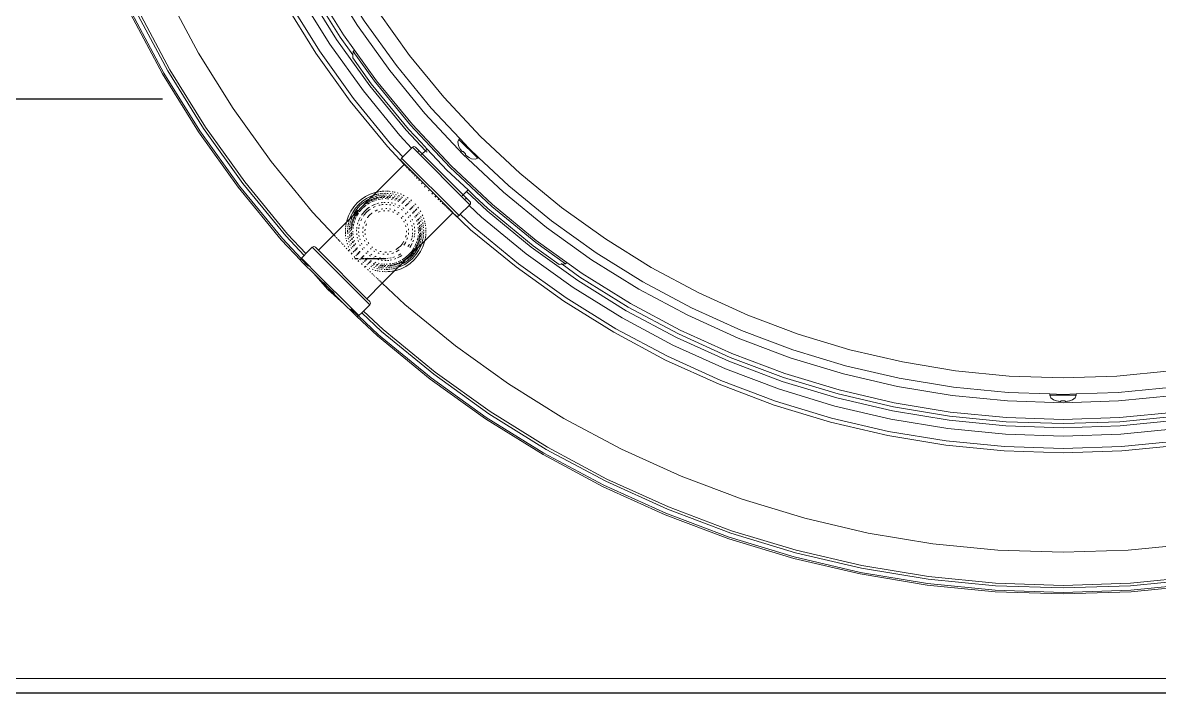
# Model space of a CAD drawing. Header units: inches. Extents: x -813 to 82, y -70 to 268.
# Drawn here: x -2.005 to 2.778, y 98.04 to 100.861 of the extents above; entities that cross this region are included whole.
import ezdxf

# ---------------------------------------------------------------- set-up
doc = ezdxf.new("R2010")
doc.units = ezdxf.units.IN
doc.header["$MEASUREMENT"] = 0
doc.layers.add('Hatch 01_UC', color=7, linetype='Continuous')
doc.layers.add('Partition Wall', color=6, linetype='Continuous', lineweight=0)
doc.layers.add('Tower Fan', color=255, linetype='Continuous', lineweight=0)

msp = doc.modelspace()

# ---------------------------------------------------------------- linework, layer by layer
at = {"layer": 'Hatch 01_UC', "color": 44, "linetype": 'Continuous', "transparency": 33554636}
for p, q in [((-1.41681, 100.54026), (-15.00294, 100.54026)), ((-0.61652, 99.86842), (-0.61757, 99.86842)), ((-0.60653, 99.86842), (-0.60766, 99.86842)), ((-0.60205, 99.86842), (-0.60493, 99.86842)), ((-0.59337, 99.86842), (-0.60146, 99.86842)), ((-0.5849, 99.86842), (-0.58518, 99.86842)), ((-0.5727, 99.86842), (-0.57957, 99.86842)), ((-0.56755, 99.86842), (-0.57075, 99.86842)), ((-0.51743, 99.86842), (-0.56582, 99.86842)), ((-0.47637, 99.86842), (-0.51646, 99.86842)), ((18.50498, 98.04026), (-15.67664, 98.04026))]:
    msp.add_line(p, q, dxfattribs=at)
at = {"layer": 'Partition Wall', "lineweight": 5}
msp.add_line((18.50498, 98.10276), (-171.24502, 98.10276), dxfattribs=at)
at = {"layer": 'Tower Fan', "lineweight": 5}
for p, q in [((-0.60866, 100.74623), (-0.6144, 100.7405)), ((-0.34065, 100.3254), (-0.3418, 100.32757)), ((-0.34064, 100.31815), (-0.33993, 100.32177)), ((-0.32773, 100.30524), (-0.32556, 100.30741)), ((-0.30715, 100.31996), (-0.30365, 100.31622)), ((-0.39794, 100.26323), (-0.3946, 100.25967)), ((-0.39351, 100.2585), (-0.39104, 100.25586)), ((-0.38966, 100.25439), (-0.38662, 100.25114)), ((-0.38496, 100.24937), (-0.38321, 100.2475)), ((-0.38137, 100.24554), (-0.37744, 100.24134)), ((-0.37535, 100.23911), (-0.37318, 100.23679)), ((-0.36861, 100.23192), (-0.36622, 100.22936)), ((-0.36376, 100.22673), (-0.36123, 100.22403)), ((-0.35598, 100.21843), (-0.35326, 100.21553)), ((-0.34767, 100.20956), (-0.3448, 100.20649)), ((-0.33892, 100.20021), (-0.33591, 100.197)), ((-0.5034, 100.15087), (-0.51202, 100.14915)), ((-0.48523, 100.15253), (-0.49197, 100.15209)), ((-0.47774, 100.15302), (-0.48155, 100.15277)), ((-0.46649, 100.15228), (-0.47412, 100.15278)), ((-0.45823, 100.15174), (-0.46244, 100.15202)), ((-0.32669, 100.18716), (-0.32356, 100.18381)), ((-0.31403, 100.17364), (-0.31082, 100.17021)), ((-0.2977, 100.15666), (-0.29426, 100.15343)), ((-0.53531, 100.11895), (-0.54893, 100.11224)), ((-0.53609, 100.12508), (-0.52563, 100.12864)), ((-0.5239, 100.12301), (-0.53164, 100.12038)), ((-0.51623, 100.12152), (-0.52577, 100.11829)), ((-0.51437, 100.11634), (-0.51985, 100.11448)), ((-0.51253, 100.13949), (-0.50615, 100.14076)), ((-0.5072, 100.12351), (-0.51171, 100.12261)), ((-0.51144, 100.13261), (-0.50359, 100.13417)), ((-0.50589, 100.12482), (-0.5105, 100.12382)), ((-0.49932, 100.11945), (-0.50946, 100.11744)), ((-0.50227, 100.12843), (-0.50679, 100.12754)), ((-0.48939, 100.12058), (-0.49419, 100.12027)), ((-0.49162, 100.14271), (-0.48774, 100.14296)), ((-0.49114, 100.13577), (-0.48244, 100.13634)), ((-0.48348, 100.12649), (-0.48828, 100.12618)), ((-0.48246, 100.12751), (-0.48717, 100.12728)), ((-0.47953, 100.10573), (-0.48513, 100.10536)), ((-0.47933, 100.13065), (-0.48413, 100.13033)), ((-0.47774, 100.13665), (-0.4736, 100.13638)), ((-0.46927, 100.12631), (-0.47391, 100.12662)), ((-0.4683, 100.12728), (-0.47302, 100.12751)), ((-0.47126, 100.14319), (-0.46705, 100.14292)), ((-0.46563, 100.12995), (-0.47027, 100.13026)), ((-0.46476, 100.1205), (-0.46967, 100.12082)), ((-0.46386, 100.10494), (-0.46912, 100.10528)), ((-0.46474, 100.13579), (-0.46009, 100.13549)), ((-0.45958, 100.12568), (-0.46449, 100.126)), ((-0.4589, 100.12636), (-0.46359, 100.1269)), ((-0.45558, 100.13491), (-0.45122, 100.13404)), ((-0.45515, 100.11926), (-0.45047, 100.11833)), ((-0.44902, 100.10227), (-0.45398, 100.10325)), ((-0.44578, 100.12301), (-0.45046, 100.12394)), ((-0.45006, 100.15047), (-0.44593, 100.14965)), ((-0.44966, 100.14082), (-0.4453, 100.13996)), ((-0.44497, 100.12382), (-0.44959, 100.12482)), ((-0.44249, 100.12631), (-0.44717, 100.12724)), ((-0.44169, 100.1488), (-0.43732, 100.14794)), ((-0.44094, 100.11628), (-0.43651, 100.11478)), ((-0.43217, 100.11912), (-0.4366, 100.12063)), ((-0.43624, 100.13816), (-0.43206, 100.13674)), ((-0.43136, 100.11993), (-0.43585, 100.12138)), ((-0.42912, 100.12217), (-0.43355, 100.12368)), ((-0.42891, 100.12832), (-0.42448, 100.12681)), ((-0.42885, 100.14555), (-0.42466, 100.14413)), ((-0.42343, 100.1338), (-0.41899, 100.1323)), ((-0.42252, 100.11661), (-0.41819, 100.11473)), ((-0.41601, 100.11691), (-0.42017, 100.11896)), ((-0.41577, 100.12335), (-0.41161, 100.1213)), ((-0.41058, 100.12855), (-0.40642, 100.1265)), ((-0.40223, 100.10515), (-0.40595, 100.10764)), ((-0.40559, 100.10826), (-0.40154, 100.10583)), ((-0.40357, 100.13555), (-0.39941, 100.1335)), ((-0.39944, 100.10794), (-0.40332, 100.11053)), ((-0.39907, 100.11478), (-0.39519, 100.11218)), ((-0.39406, 100.11979), (-0.39018, 100.1172)), ((-0.3873, 100.12655), (-0.38341, 100.12396)), ((-0.3835, 100.10417), (-0.37996, 100.10108)), ((-0.37857, 100.1091), (-0.37503, 100.10601)), ((-0.36838, 100.11265), (-0.37192, 100.11575)), ((-0.28398, 100.14381), (-0.28059, 100.14063)), ((-0.27056, 100.13124), (-0.26728, 100.12816)), ((-0.25766, 100.11916), (-0.25454, 100.11624)), ((-0.24846, 100.11054), (-0.24551, 100.10777)), ((-0.1558, 100.13331), (-0.15363, 100.13548)), ((-0.14288, 100.12039), (-0.13926, 100.12111)), ((-0.52183, 100.08814), (-0.53068, 100.08378)), ((-0.50984, 100.06456), (-0.50135, 100.06745)), ((-0.50119, 100.09439), (-0.50718, 100.0932)), ((-0.49704, 100.07736), (-0.4903, 100.07871)), ((-0.48708, 100.07014), (-0.48073, 100.07056)), ((-0.4777, 100.07953), (-0.47213, 100.07916)), ((-0.47209, 100.0967), (-0.47736, 100.09705)), ((-0.45647, 100.09482), (-0.46142, 100.09581)), ((-0.46121, 100.07792), (-0.45603, 100.07689)), ((-0.44189, 100.09102), (-0.44653, 100.0926)), ((-0.43499, 100.09793), (-0.43963, 100.0995)), ((-0.43078, 100.05689), (-0.42681, 100.05423)), ((-0.42399, 100.08338), (-0.42833, 100.08552)), ((-0.42447, 100.0632), (-0.4205, 100.06054)), ((-0.41746, 100.08992), (-0.42179, 100.09206)), ((-0.39105, 100.05664), (-0.39417, 100.06019)), ((-0.38687, 100.09416), (-0.39034, 100.0972)), ((-0.3899, 100.09777), (-0.3862, 100.09484)), ((-0.38485, 100.06284), (-0.38796, 100.0664)), ((-0.38413, 100.09691), (-0.38767, 100.1)), ((-0.377, 100.07736), (-0.37389, 100.0738)), ((-0.36998, 100.07771), (-0.3731, 100.08126)), ((-0.36925, 100.07844), (-0.37242, 100.08194)), ((-0.36724, 100.08045), (-0.37035, 100.084)), ((-0.36618, 100.08818), (-0.36307, 100.08462)), ((-0.36511, 100.06269), (-0.36248, 100.05875)), ((-0.36125, 100.09311), (-0.35814, 100.08955)), ((-0.3585, 100.06272), (-0.36114, 100.06666)), ((-0.35776, 100.06346), (-0.36045, 100.06735)), ((-0.35571, 100.06551), (-0.35835, 100.06945)), ((-0.35461, 100.09975), (-0.35149, 100.0962)), ((-0.3541, 100.07369), (-0.35147, 100.06975)), ((-0.34909, 100.07871), (-0.34645, 100.07477)), ((-0.34391, 100.05789), (-0.34181, 100.05363)), ((-0.34232, 100.08547), (-0.33969, 100.08153)), ((-0.33871, 100.06309), (-0.33661, 100.05883)), ((-0.23977, 100.1024), (-0.237, 100.09981)), ((-0.2343, 100.09728), (-0.23167, 100.09482)), ((-0.22912, 100.09242), (-0.22664, 100.0901)), ((-0.22193, 100.08569), (-0.2197, 100.0836)), ((-0.21755, 100.08159), (-0.21354, 100.07783)), ((-0.21167, 100.07608), (-0.20989, 100.07442)), ((-0.20822, 100.07285), (-0.20517, 100.06999)), ((-0.2038, 100.06871), (-0.20031, 100.06545)), ((-0.6453, 100.00896), (-0.64359, 100.01758)), ((-0.63519, 100.01171), (-0.63393, 100.01809)), ((-0.62861, 100.00915), (-0.62705, 100.017)), ((-0.62307, 100.03119), (-0.61952, 100.04166)), ((-0.62197, 100.01235), (-0.62287, 100.00784)), ((-0.61826, 100.01606), (-0.61926, 100.01145)), ((-0.61705, 100.01728), (-0.61795, 100.01276)), ((-0.61482, 100.0372), (-0.61745, 100.02946)), ((-0.61272, 100.03133), (-0.61596, 100.0218)), ((-0.61188, 100.01503), (-0.61389, 100.00488)), ((-0.60668, 100.0545), (-0.61339, 100.04087)), ((-0.61078, 100.01993), (-0.60891, 100.02541)), ((-0.58763, 100.01275), (-0.58883, 100.00676)), ((-0.57821, 100.03624), (-0.58257, 100.0274)), ((-0.56188, 100.00691), (-0.559, 100.01541)), ((-0.41277, 100.04158), (-0.40966, 100.03803)), ((-0.40657, 100.04779), (-0.40346, 100.04423)), ((-0.40159, 100.02621), (-0.39942, 100.02181)), ((-0.38702, 100.01478), (-0.38541, 100.01004)), ((-0.37994, 100.04129), (-0.38257, 100.04522)), ((-0.37363, 100.0476), (-0.37626, 100.05154)), ((-0.36621, 100.00457), (-0.36721, 100.0096)), ((-0.36476, 100.03068), (-0.36686, 100.03494)), ((-0.35531, 100.04649), (-0.35321, 100.04223)), ((-0.34909, 100.04635), (-0.35119, 100.05061)), ((-0.34832, 100.04712), (-0.35048, 100.05132)), ((-0.3462, 100.04924), (-0.3483, 100.0535)), ((-0.34779, 100.02903), (-0.34626, 100.02452)), ((-0.34366, 100.01535), (-0.34271, 100.01057)), ((-0.34191, 100.02887), (-0.34344, 100.03337)), ((-0.3411, 100.02968), (-0.34269, 100.03413)), ((-0.33886, 100.03192), (-0.34039, 100.03643)), ((-0.33802, 100.01525), (-0.33897, 100.02003)), ((-0.33836, 100.02064), (-0.33721, 100.01606)), ((-0.33575, 100.04106), (-0.33422, 100.03656)), ((-0.332, 100.00481), (-0.33289, 100.00929)), ((-0.33124, 100.02777), (-0.32978, 100.02349)), ((-0.32788, 100.01429), (-0.327, 100.00982)), ((-0.32575, 100.03325), (-0.3243, 100.02898)), ((-0.32346, 100.05336), (-0.32146, 100.04932)), ((-0.32197, 100.02021), (-0.32108, 100.01573)), ((-0.32021, 100.01137), (-0.31937, 100.00712)), ((-0.31836, 100.04065), (-0.3169, 100.03637)), ((-0.31223, 100.01935), (-0.31139, 100.0151)), ((-0.31057, 100.01097), (-0.30977, 100.00697)), ((-0.69397, 99.9672), (-0.69063, 99.96363)), ((-0.68954, 99.96247), (-0.68707, 99.95983)), ((-0.64746, 99.9833), (-0.64721, 99.98712)), ((-0.64722, 99.97968), (-0.64672, 99.97206)), ((-0.64697, 99.99079), (-0.64652, 99.99753)), ((-0.64645, 99.968), (-0.64618, 99.9638)), ((-0.63736, 99.97262), (-0.63763, 99.97682)), ((-0.6374, 99.99331), (-0.63714, 99.99718)), ((-0.63081, 99.97916), (-0.63109, 99.9833)), ((-0.63078, 99.988), (-0.6302, 99.9967)), ((-0.62992, 99.96566), (-0.63023, 99.9703)), ((-0.62848, 99.95678), (-0.62934, 99.96115)), ((-0.62477, 99.98969), (-0.62508, 99.98489)), ((-0.6247, 99.97583), (-0.62439, 99.97119)), ((-0.62172, 99.99274), (-0.62195, 99.98802)), ((-0.62195, 99.97858), (-0.62172, 99.97386)), ((-0.62133, 99.96916), (-0.62079, 99.96447)), ((-0.62106, 99.97947), (-0.62075, 99.97483)), ((-0.62061, 99.99384), (-0.62093, 99.98904)), ((-0.62044, 99.97005), (-0.62011, 99.96515)), ((-0.61493, 99.97033), (-0.61526, 99.97523)), ((-0.61502, 99.99495), (-0.6147, 99.99975)), ((-0.61369, 99.96071), (-0.61276, 99.95603)), ((-0.5998, 99.99069), (-0.60017, 99.98509)), ((-0.59972, 99.97469), (-0.59937, 99.96942)), ((-0.59769, 99.95954), (-0.5967, 99.95458)), ((-0.59149, 99.98292), (-0.59114, 99.97765)), ((-0.59025, 99.96698), (-0.58926, 99.96203)), ((-0.5736, 99.97769), (-0.57396, 99.98326)), ((-0.57314, 99.99586), (-0.5718, 100.0026)), ((-0.57132, 99.96159), (-0.57235, 99.96677)), ((-0.565, 99.98629), (-0.56458, 99.99265)), ((-0.38191, 99.97709), (-0.38231, 99.97096)), ((-0.38224, 99.99457), (-0.38187, 99.98891)), ((-0.36665, 99.95984), (-0.36538, 99.9662)), ((-0.36469, 99.97212), (-0.36432, 99.97786)), ((-0.36433, 99.98895), (-0.36468, 99.99432)), ((-0.35793, 99.95882), (-0.35673, 99.96481)), ((-0.35603, 99.97046), (-0.35567, 99.97591)), ((-0.34087, 100.0013), (-0.34054, 99.99627)), ((-0.34022, 99.99136), (-0.3399, 99.98659)), ((-0.33979, 99.98175), (-0.34013, 99.97662)), ((-0.33753, 99.95384), (-0.3356, 99.96355)), ((-0.33468, 100.00213), (-0.33537, 100.0068)), ((-0.33516, 99.96813), (-0.33486, 99.97276)), ((-0.33472, 99.99177), (-0.33504, 99.99655)), ((-0.33375, 99.99274), (-0.33414, 99.99744)), ((-0.33414, 99.96916), (-0.33375, 99.97386)), ((-0.33344, 99.9833), (-0.33352, 99.98802)), ((-0.33108, 99.99541), (-0.3314, 100.00019)), ((-0.33101, 99.97229), (-0.33071, 99.97691)), ((-0.33048, 99.98626), (-0.33078, 99.99076)), ((-0.32601, 99.96173), (-0.32686, 99.95745)), ((-0.32499, 99.97416), (-0.32554, 99.96583)), ((-0.32524, 99.9963), (-0.32495, 99.9918)), ((-0.32439, 99.98322), (-0.3247, 99.9786)), ((-0.31882, 99.96225), (-0.32028, 99.95489)), ((-0.3187, 100.00284), (-0.3184, 99.99834)), ((-0.31833, 99.96942), (-0.31857, 99.96574)), ((-0.31752, 99.98162), (-0.31807, 99.97329)), ((-0.31784, 99.98977), (-0.31757, 99.98572)), ((-0.30873, 99.97234), (-0.30915, 99.96601)), ((-0.30902, 99.9986), (-0.30875, 99.99454)), ((-0.30826, 99.97948), (-0.30851, 99.97581)), ((-0.3085, 99.99065), (-0.30802, 99.98335)), ((-0.68569, 99.95836), (-0.68265, 99.95511)), ((-0.68099, 99.95334), (-0.67924, 99.95147)), ((-0.6774, 99.9495), (-0.67347, 99.94531)), ((-0.67138, 99.94308), (-0.66921, 99.94076)), ((-0.66464, 99.93589), (-0.66225, 99.93333)), ((-0.65979, 99.9307), (-0.65726, 99.928)), ((-0.65201, 99.9224), (-0.6493, 99.9195)), ((-0.6449, 99.95563), (-0.64408, 99.9515)), ((-0.6437, 99.91353), (-0.64083, 99.91046)), ((-0.64324, 99.94725), (-0.64237, 99.94288)), ((-0.63999, 99.93441), (-0.63857, 99.93022)), ((-0.63439, 99.95086), (-0.63526, 99.95523)), ((-0.63117, 99.93762), (-0.6326, 99.9418)), ((-0.62673, 99.92455), (-0.62824, 99.92899)), ((-0.62094, 99.91198), (-0.62299, 99.91614)), ((-0.62125, 99.93004), (-0.62276, 99.93447)), ((-0.62167, 99.95273), (-0.62074, 99.94805)), ((-0.61926, 99.95515), (-0.61826, 99.95053)), ((-0.61838, 99.95603), (-0.61745, 99.95134)), ((-0.61812, 99.93911), (-0.61661, 99.93468)), ((-0.61574, 99.91717), (-0.61779, 99.92134)), ((-0.61582, 99.94141), (-0.61437, 99.93692)), ((-0.61507, 99.94216), (-0.61356, 99.93773)), ((-0.61339, 99.92573), (-0.61134, 99.92157)), ((-0.61104, 99.92808), (-0.60917, 99.92375)), ((-0.61072, 99.94651), (-0.60922, 99.94207)), ((-0.60207, 99.91151), (-0.59958, 99.90779)), ((-0.59394, 99.94519), (-0.59236, 99.94055)), ((-0.58704, 99.95209), (-0.58546, 99.94745)), ((-0.58649, 99.92736), (-0.58435, 99.92302)), ((-0.57996, 99.93389), (-0.57782, 99.92955)), ((-0.55498, 99.92606), (-0.55763, 99.93004)), ((-0.54867, 99.93237), (-0.55132, 99.93635)), ((-0.53867, 99.90902), (-0.54222, 99.91213)), ((-0.53247, 99.91522), (-0.53602, 99.91834)), ((-0.3853, 99.95688), (-0.38806, 99.94876)), ((-0.37038, 99.94636), (-0.36792, 99.95363)), ((-0.3633, 99.94), (-0.36108, 99.94654)), ((-0.35257, 99.91319), (-0.34602, 99.92649)), ((-0.35004, 99.90957), (-0.34585, 99.91808)), ((-0.34656, 99.94119), (-0.34833, 99.93599)), ((-0.34422, 99.93095), (-0.34118, 99.93989)), ((-0.33836, 99.94595), (-0.33721, 99.95053)), ((-0.33435, 99.94996), (-0.3335, 99.95425)), ((-0.32998, 99.94253), (-0.33345, 99.93231)), ((-0.32767, 99.9534), (-0.32913, 99.94604)), ((-0.32094, 99.95157), (-0.32261, 99.94315)), ((-0.63495, 99.90418), (-0.63194, 99.90097)), ((-0.62999, 99.90913), (-0.62794, 99.90497)), ((-0.62272, 99.89113), (-0.61959, 99.88778)), ((-0.62099, 99.89286), (-0.6184, 99.88898)), ((-0.61163, 99.89574), (-0.61423, 99.89962)), ((-0.60662, 99.90076), (-0.60921, 99.90464)), ((-0.60497, 99.90888), (-0.60237, 99.905)), ((-0.60044, 99.88059), (-0.60354, 99.88413)), ((-0.6027, 99.91115), (-0.60027, 99.9071)), ((-0.59551, 99.88552), (-0.59861, 99.88906)), ((-0.59444, 99.89323), (-0.59134, 99.88969)), ((-0.59221, 99.89546), (-0.58928, 99.89176)), ((-0.59164, 99.8959), (-0.5886, 99.89244)), ((-0.58399, 99.8637), (-0.58754, 99.86682)), ((-0.57906, 99.86863), (-0.58261, 99.87175)), ((-0.57844, 99.87592), (-0.57489, 99.8728)), ((-0.57637, 99.87798), (-0.57287, 99.87481)), ((-0.5757, 99.87866), (-0.57214, 99.87554)), ((-0.57179, 99.88256), (-0.56824, 99.87945)), ((-0.56389, 99.86391), (-0.55995, 99.86128)), ((-0.56178, 99.86601), (-0.5579, 99.86332)), ((-0.5611, 99.8667), (-0.55716, 99.86407)), ((-0.56083, 99.89353), (-0.55728, 99.89041)), ((-0.55319, 99.86804), (-0.55712, 99.87067)), ((-0.55463, 99.89973), (-0.55108, 99.89661)), ((-0.54597, 99.88182), (-0.54203, 99.87919)), ((-0.53966, 99.88813), (-0.53572, 99.8855)), ((-0.52938, 99.87242), (-0.52512, 99.87032)), ((-0.51624, 99.90498), (-0.52064, 99.90715)), ((-0.50447, 99.89097), (-0.50922, 99.89258)), ((-0.50404, 99.87278), (-0.49901, 99.87177)), ((-0.48335, 99.88744), (-0.48901, 99.88781)), ((-0.48876, 99.87025), (-0.48338, 99.86989)), ((-0.47229, 99.86988), (-0.46655, 99.87026)), ((-0.4654, 99.88788), (-0.47153, 99.88748)), ((-0.46064, 99.87095), (-0.45428, 99.87221)), ((-0.44319, 99.89362), (-0.45131, 99.89086)), ((-0.44806, 99.87348), (-0.4408, 99.87594)), ((-0.44097, 99.86664), (-0.43444, 99.86886)), ((-0.81259, 99.84621), (-0.80313, 99.83675)), ((-0.59064, 99.85705), (-0.59419, 99.86017)), ((-0.59373, 99.86063), (-0.59029, 99.8574)), ((-0.56921, 99.85202), (-0.57314, 99.85465)), ((-0.56419, 99.85703), (-0.56813, 99.85967)), ((-0.56659, 99.83521), (-0.56331, 99.83213)), ((-0.55327, 99.84217), (-0.55753, 99.84427)), ((-0.55369, 99.82313), (-0.55058, 99.82021)), ((-0.54807, 99.84737), (-0.55233, 99.84947)), ((-0.54794, 99.85386), (-0.54368, 99.85177)), ((-0.54375, 99.82703), (-0.5478, 99.82902)), ((-0.54576, 99.85604), (-0.54156, 99.85389)), ((-0.54504, 99.85676), (-0.54079, 99.85466)), ((-0.54093, 99.86087), (-0.53667, 99.85877)), ((-0.531, 99.83979), (-0.5355, 99.84132)), ((-0.53081, 99.82247), (-0.53509, 99.82392)), ((-0.53086, 99.84596), (-0.52636, 99.84443)), ((-0.52856, 99.84826), (-0.52412, 99.84666)), ((-0.52781, 99.84901), (-0.52331, 99.84748)), ((-0.52342, 99.82986), (-0.52769, 99.83131)), ((-0.51896, 99.85182), (-0.52347, 99.85335)), ((-0.51793, 99.83535), (-0.52221, 99.8368)), ((-0.51508, 99.84392), (-0.5105, 99.84278)), ((-0.51017, 99.82664), (-0.51465, 99.82753)), ((-0.51447, 99.84453), (-0.50969, 99.84359)), ((-0.50954, 99.81695), (-0.51379, 99.81779)), ((-0.50978, 99.84922), (-0.505, 99.84827)), ((-0.50425, 99.83256), (-0.50873, 99.83345)), ((-0.50156, 99.82493), (-0.50581, 99.82577)), ((-0.50141, 99.81534), (-0.50541, 99.81613)), ((-0.50372, 99.83845), (-0.49925, 99.83756)), ((-0.49657, 99.84024), (-0.50124, 99.84093)), ((-0.49277, 99.82397), (-0.49728, 99.82426)), ((-0.49071, 99.8461), (-0.49574, 99.84643)), ((-0.49462, 99.83696), (-0.48984, 99.83664)), ((-0.49188, 99.8397), (-0.48717, 99.83932)), ((-0.49098, 99.8406), (-0.4862, 99.84028)), ((-0.48623, 99.83051), (-0.49074, 99.83081)), ((-0.48102, 99.84547), (-0.4858, 99.84578)), ((-0.4852, 99.83634), (-0.4807, 99.83604)), ((-0.48016, 99.82314), (-0.48421, 99.8234)), ((-0.47774, 99.83901), (-0.48246, 99.83908)), ((-0.47304, 99.83026), (-0.47766, 99.82995)), ((-0.47619, 99.84535), (-0.47105, 99.84569)), ((-0.46773, 99.82364), (-0.47606, 99.82309)), ((-0.47135, 99.83627), (-0.46672, 99.83657)), ((-0.47034, 99.86124), (-0.46489, 99.86159)), ((-0.46027, 99.8311), (-0.46859, 99.83055)), ((-0.4683, 99.83932), (-0.46359, 99.8397)), ((-0.46719, 99.84042), (-0.46257, 99.84073)), ((-0.46018, 99.82413), (-0.46386, 99.82389)), ((-0.45924, 99.8623), (-0.45325, 99.86349)), ((-0.45798, 99.84116), (-0.44828, 99.84309)), ((-0.44932, 99.82584), (-0.45669, 99.82438)), ((-0.45189, 99.83243), (-0.45617, 99.83157)), ((-0.44868, 99.83906), (-0.4444, 99.83991)), ((-0.44047, 99.83469), (-0.44784, 99.83323)), ((-0.43759, 99.82817), (-0.44601, 99.8265)), ((-0.44039, 99.84392), (-0.44497, 99.84278)), ((-0.42675, 99.83901), (-0.43697, 99.83554)), ((-0.43562, 99.85212), (-0.43042, 99.85389)), ((-0.43433, 99.84674), (-0.42538, 99.84978)), ((-0.42093, 99.85158), (-0.40762, 99.85814)), ((-0.41252, 99.85141), (-0.40401, 99.8556)), ((0.2852, 99.85237), (0.27921, 99.84638)), ((-0.54449, 99.81451), (-0.54154, 99.81174)), ((-0.5358, 99.80637), (-0.53304, 99.80378)), ((-0.53033, 99.80125), (-0.5277, 99.79878)), ((-0.52515, 99.79639), (-0.52267, 99.79407)), ((-0.51796, 99.78966), (-0.51573, 99.78757)), ((-0.51358, 99.78556), (-0.50957, 99.7818)), ((-0.5077, 99.78005), (-0.50593, 99.77839)), ((-0.50425, 99.77682), (-0.5012, 99.77396)), ((-0.49983, 99.77268), (-0.49635, 99.76941)), ((-0.48898, 99.81432), (-0.49303, 99.81458)), ((-0.47779, 99.81358), (-0.48509, 99.81406)), ((-0.47024, 99.81407), (-0.47392, 99.81383)), ((-0.46045, 99.81471), (-0.46677, 99.8143)), ((-0.62429, 99.6579), (-0.61483, 99.64844))]:
    msp.add_line(p, q, dxfattribs=at)
for points in [[(-0.65388, 99.67924), (-0.7818, 99.80716), (-0.822, 99.84737), (-0.83208, 99.85744), (-0.83413, 99.86051), (-0.91715, 99.94862), (-1.09881, 100.16997), (-1.2656, 100.40273), (-1.41681, 100.6459), (-1.5518, 100.89843), (-1.66997, 101.15926), (-1.77084, 101.42725), (-1.85396, 101.70127), (-1.91899, 101.98014), (-1.96563, 102.26266), (-1.9937, 102.54763), (-2.00307, 102.83382), (-1.9937, 103.12002), (-1.96563, 103.40499), (-1.91899, 103.68751)], [(-1.82495, 102.75949), (-1.81839, 102.55912), (-1.79145, 102.28559), (-1.74668, 102.01441), (-1.68426, 101.74674), (-1.60448, 101.48372), (-1.50766, 101.22649), (-1.39423, 100.97614), (-1.26467, 100.73374), (-1.11952, 100.50033), (-0.95943, 100.27692), (-0.78507, 100.06446), (-0.69587, 99.96923), (-0.69455, 99.96782)], [(-1.16167, 102.77792), (-1.15593, 102.60254), (-1.13325, 102.37224), (-1.09556, 102.14393), (-1.04301, 101.91856), (-0.97583, 101.69712), (-0.89432, 101.48054), (-0.79882, 101.26976), (-0.68973, 101.06568), (-0.56753, 100.86916), (-0.43274, 100.68106), (-0.28594, 100.50218), (-0.16598, 100.37411), (-0.12775, 100.33329), (-0.08692, 100.29505), (-0.09041, 100.29156), (-0.16947, 100.37062), (-0.16598, 100.37411)], [(-1.96329, 102.71485), (-1.95789, 102.54998), (-1.93006, 102.26734), (-1.88379, 101.98714), (-1.8193, 101.71056), (-1.73686, 101.43879), (-1.63682, 101.17299), (-1.51961, 100.9143), (-1.38574, 100.66384), (-1.23577, 100.42266), (-1.07034, 100.19182), (-0.89018, 99.97228), (-0.81302, 99.8899)], [(-1.36538, 102.27361), (-1.33607, 102.09609), (-1.27988, 101.85509), (-1.20804, 101.61829), (-1.12088, 101.3867), (-1.01875, 101.1613), (-0.9021, 100.94306), (-0.77143, 100.73293), (-0.62729, 100.53178), (-0.47031, 100.3405), (-0.39984, 100.26526), (-0.39879, 100.26631)], [(-1.34763, 102.27361), (-1.31889, 102.0995), (-1.26296, 101.85963), (-1.19146, 101.62393), (-1.1047, 101.3934), (-1.00304, 101.16905), (-0.88693, 100.95182), (-0.75686, 100.74266), (-0.61339, 100.54244), (-0.45714, 100.35204), (-0.40574, 100.29717), (-0.40474, 100.2961)], [(-0.12778, 100.09345), (-0.12671, 100.09245), (-0.16386, 100.05529), (-0.16913, 100.05003), (-0.41101, 100.29191), (-0.40574, 100.29717), (-0.36859, 100.33433), (-0.41763, 100.38669), (-0.57171, 100.57443), (-0.71317, 100.77185), (-0.84142, 100.9781), (-0.95591, 101.19229), (-1.05615, 101.41351), (-1.1417, 101.64082), (-1.2122, 101.87323), (-1.26735, 102.10976), (-1.29363, 102.26892), (-1.27852, 102.2561), (-1.27088, 102.2386)], [(-1.22416, 102.07871), (-1.17836, 101.8823), (-1.10853, 101.65208), (-1.02378, 101.42692), (-0.92449, 101.20778), (-0.81109, 100.99561), (-0.68404, 100.79131), (-0.54391, 100.59576), (-0.39129, 100.40979), (-0.30998, 100.32298), (-0.30296, 100.33)], [(-0.61558, 100.72583), (-0.66948, 100.80104), (-0.79592, 101.00437), (-0.90878, 101.21553), (-1.0076, 101.43362), (-1.09194, 101.65771), (-1.16144, 101.88683), (-1.20175, 102.05969), (-1.20252, 102.06302)], [(-0.78075, 101.01313), (-0.65492, 100.81078), (-0.60866, 100.74623), (-0.51612, 100.61709), (-0.36495, 100.43289), (-0.20206, 100.25897), (-0.02815, 100.09608), (0.15605, 99.94492), (0.2852, 99.85237), (0.34974, 99.80612), (0.55209, 99.68029), (0.76224, 99.56796), (0.97929, 99.46962), (1.2023, 99.38568), (1.43033, 99.31651), (1.66239, 99.2624), (1.89749, 99.22359), (2.13463, 99.20023), (2.37279, 99.19243), (2.61095, 99.20023), (2.84809, 99.22359)], [(-0.72007, 101.04816), (-0.59666, 100.8497), (-0.46053, 100.65974), (-0.31228, 100.47909), (-0.15252, 100.30852), (0.01805, 100.14876), (0.1987, 100.0005), (0.38867, 99.86438), (0.58713, 99.74097), (0.79323, 99.6308), (1.0061, 99.53435), (1.22482, 99.45203), (1.44846, 99.38419), (1.67606, 99.33112), (1.90664, 99.29305), (2.13921, 99.27015), (2.37279, 99.2625), (2.60636, 99.27015), (2.83894, 99.29305)], [(-1.54575, 100.90142), (-1.41097, 100.64927), (-1.25999, 100.40648), (-1.09346, 100.17408), (-0.91208, 99.95307), (-0.83332, 99.86898), (-0.81259, 99.84621), (-0.80952, 99.84825), (-0.83209, 99.87082), (-0.82042, 99.88249), (-0.89805, 99.96537), (-1.07865, 100.18544), (-1.24448, 100.41684), (-1.39481, 100.6586), (-1.52901, 100.90967)], [(-0.50928, 100.90809), (-0.37716, 100.72372), (-0.23326, 100.54838), (-0.07821, 100.38283), (0.08735, 100.22777), (0.26268, 100.08388), (0.44705, 99.95176), (0.63967, 99.83198), (0.83971, 99.72506), (1.04632, 99.63145), (1.25861, 99.55155), (1.47566, 99.4857), (1.69656, 99.4342), (1.92035, 99.39725), (2.14609, 99.37502), (2.37279, 99.36759), (2.59949, 99.37502), (2.82522, 99.39725)], [(-0.09041, 100.29156), (-0.10098, 100.28701), (-0.11597, 100.28916), (-0.1269, 100.29462), (-0.12674, 100.29506), (-0.13295, 100.29826), (-0.13466, 100.29929), (-0.1394, 100.30336), (-0.14043, 100.30434), (-0.14142, 100.30538), (-0.14177, 100.3064), (-0.14169, 100.30699), (-0.14112, 100.30945), (-0.14666, 100.31438), (-0.15159, 100.31992), (-0.15404, 100.31935), (-0.15464, 100.31927), (-0.15565, 100.31962), (-0.1567, 100.32061), (-0.15768, 100.32164), (-0.16175, 100.32638), (-0.16278, 100.32809), (-0.16597, 100.3343), (-0.16641, 100.33413), (-0.17187, 100.34507), (-0.17403, 100.36005), (-0.16947, 100.37062)], [(2.85723, 99.15412), (2.61553, 99.13032), (2.37279, 99.12237), (2.13005, 99.13032), (1.88835, 99.15412), (1.64872, 99.19368), (1.41219, 99.24883), (1.17978, 99.31934), (0.95248, 99.40489), (0.73125, 99.50512), (0.51706, 99.61961), (0.31082, 99.74786), (0.1134, 99.88933), (-0.07434, 100.04341), (-0.12671, 100.09245), (-0.12338, 100.09577), (-0.36526, 100.33765), (-0.36859, 100.33433), (-0.36758, 100.33326)], [(-0.36526, 100.33765), (-0.36219, 100.3397), (-0.35857, 100.34042), (-0.35495, 100.3397), (-0.35188, 100.33764), (-0.3418, 100.32757), (-0.3236, 100.30936), (-0.15167, 100.13743), (-0.13806, 100.15105), (-0.05124, 100.06974), (0.13472, 99.91712), (0.33028, 99.77699), (0.53458, 99.64995), (0.74675, 99.53654), (0.96588, 99.43725), (1.19104, 99.35251), (1.42126, 99.28267), (1.65555, 99.22804), (1.89292, 99.18885), (2.13234, 99.16527), (2.37279, 99.1574), (2.61324, 99.16527), (2.85266, 99.18885)], [(-0.32411, 100.30886), (-0.3236, 100.30936), (-0.30998, 100.32298), (-0.30927, 100.32222)], [(-0.08692, 100.29505), (0.04115, 100.1751), (0.22003, 100.02829), (0.40813, 99.8935), (0.60464, 99.7713), (0.80873, 99.66222), (1.01951, 99.56671), (1.23608, 99.4852), (1.45753, 99.41803), (1.68289, 99.36548), (1.91121, 99.32778), (2.1415, 99.3051), (2.31688, 99.29936), (2.37279, 99.29753), (2.42869, 99.29936), (2.42869, 99.29443), (2.31688, 99.29443), (2.31688, 99.29936)], [(-0.53834, 100.12402), (-0.54383, 100.12132), (-0.53096, 100.13417), (-0.51695, 100.14818), (-0.39984, 100.26526), (-0.39852, 100.26385)], [(-0.41101, 100.29191), (-0.41306, 100.28884), (-0.41377, 100.28522), (-0.41305, 100.2816), (-0.41099, 100.27852), (-0.39879, 100.26631), (-0.19522, 100.06274), (-0.19494, 100.06247)], [(-0.49502, 100.15188), (-0.49989, 100.15156), (-0.50059, 100.15142)], [(-0.13882, 100.15176), (-0.13806, 100.15105), (-0.13108, 100.15802)], [(-0.76075, 99.90435), (-0.69587, 99.96923), (-0.64261, 100.02254), (-0.62859, 100.03658), (-0.62585, 100.04465), (-0.61658, 100.06346), (-0.60492, 100.08089), (-0.5911, 100.09666), (-0.57533, 100.11049), (-0.5579, 100.12214), (-0.53909, 100.13141), (-0.53096, 100.13417), (-0.52676, 100.1356)], [(-0.5135, 100.14886), (-0.51695, 100.14818), (-0.52166, 100.14724), (-0.54268, 100.1401), (-0.5626, 100.13028), (-0.58105, 100.11794), (-0.59775, 100.10331), (-0.61238, 100.08662), (-0.62472, 100.06816), (-0.63453, 100.04825), (-0.64168, 100.02723), (-0.64261, 100.02254), (-0.6433, 100.01907)], [(-0.61846, 100.0439), (-0.61571, 100.04948), (-0.61054, 100.05997), (-0.59939, 100.07665), (-0.58617, 100.09173), (-0.57109, 100.10495), (-0.55441, 100.1161), (-0.54383, 100.12132), (-0.56504, 100.10015), (-0.57287, 100.09178)], [(-0.54382, 100.11045), (-0.54952, 100.10764), (-0.56164, 100.09953)], [(-0.54156, 100.11271), (-0.54576, 100.11055), (-0.54988, 100.10826), (-0.55393, 100.10583), (-0.5579, 100.10327)], [(-0.54142, 100.10549), (-0.54676, 100.10285), (-0.554, 100.09801)], [(-0.53009, 100.11682), (-0.53268, 100.11594), (-0.53938, 100.11263)], [(-0.52856, 100.11834), (-0.53295, 100.11661), (-0.53729, 100.11473)], [(-0.52505, 100.11271), (-0.53056, 100.11084), (-0.53579, 100.10826)], [(-0.52496, 100.13621), (-0.51923, 100.13816), (-0.51533, 100.13893)], [(-0.51508, 100.12268), (-0.51962, 100.12138), (-0.52412, 100.11993)], [(-0.52222, 100.12979), (-0.51743, 100.13142), (-0.515, 100.13191)], [(-0.51107, 100.12668), (-0.5159, 100.12573), (-0.51957, 100.12448)], [(-0.50259, 100.14146), (-0.49866, 100.14224), (-0.49529, 100.14247)], [(-0.4929, 100.12587), (-0.49648, 100.12564), (-0.50245, 100.12445)], [(-0.49188, 100.1269), (-0.49657, 100.12636), (-0.50124, 100.12566)], [(-0.4993, 100.13502), (-0.49775, 100.13533), (-0.49521, 100.1355)], [(-0.48875, 100.13003), (-0.49698, 100.12948), (-0.49753, 100.12937)], [(-0.49058, 100.105), (-0.49373, 100.1048), (-0.49623, 100.1043)], [(-0.48367, 100.14323), (-0.47774, 100.14362), (-0.47531, 100.14346)], [(-0.47445, 100.12113), (-0.47774, 100.12135), (-0.47928, 100.12125)], [(-0.45622, 100.12903), (-0.45849, 100.12948), (-0.46085, 100.12964)], [(-0.4582, 100.14233), (-0.45681, 100.14224), (-0.45391, 100.14167)], [(-0.44216, 100.13224), (-0.43805, 100.13142), (-0.43754, 100.13125)], [(-0.42743, 100.11169), (-0.42491, 100.11084), (-0.42301, 100.1099)], [(-0.4189, 100.11402), (-0.4228, 100.11594), (-0.42309, 100.11604)], [(-0.41603, 100.1412), (-0.41279, 100.1401), (-0.41172, 100.13957)], [(-0.4062, 100.10117), (-0.40871, 100.10285), (-0.41024, 100.10361)], [(-0.15218, 100.13693), (-0.15167, 100.13743), (-0.13347, 100.11923), (-0.12339, 100.10916), (-0.12134, 100.10609), (-0.12062, 100.10246), (-0.12133, 100.09884), (-0.12338, 100.09577)], [(-0.13684, 100.12063), (-0.13564, 100.12038), (-0.13347, 100.11923)], [(-0.63004, 100.03233), (-0.62859, 100.03658), (-0.61571, 100.04948), (-0.59987, 100.06534), (-0.58928, 100.07484), (-0.58622, 100.07844), (-0.58521, 100.08002), (-0.58422, 100.08077), (-0.58305, 100.08194), (-0.58126, 100.08389), (-0.57637, 100.08861), (-0.57368, 100.09135), (-0.57287, 100.09178), (-0.56927, 100.09484), (-0.56558, 100.09777), (-0.56178, 100.10059)], [(-0.59771, 100.06346), (-0.60027, 100.0595), (-0.6027, 100.05545), (-0.60499, 100.05132), (-0.60715, 100.04712)], [(-0.59471, 100.07306), (-0.59987, 100.06534), (-0.60543, 100.05702)], [(-0.59397, 100.0672), (-0.60207, 100.05509), (-0.60488, 100.04938)], [(-0.59992, 100.04698), (-0.59729, 100.05232), (-0.59245, 100.05957)], [(-0.58928, 100.07484), (-0.59221, 100.07114), (-0.59502, 100.06735)], [(-0.56538, 100.09698), (-0.57926, 100.08482), (-0.59142, 100.07094)], [(-0.58791, 100.06636), (-0.58725, 100.06734), (-0.57535, 100.08092), (-0.56177, 100.09282), (-0.56079, 100.09347)], [(-0.56452, 100.06981), (-0.57496, 100.0579), (-0.5793, 100.05141)], [(-0.54162, 100.07716), (-0.547, 100.07356), (-0.55819, 100.06375), (-0.568, 100.05256), (-0.57159, 100.04718)], [(-0.54584, 100.08486), (-0.55234, 100.08052), (-0.56424, 100.07008)], [(-0.55485, 100.04074), (-0.55408, 100.04188), (-0.54578, 100.05134), (-0.53632, 100.05964), (-0.53517, 100.06041)], [(-0.52104, 100.09774), (-0.52463, 100.09652), (-0.53598, 100.09092)], [(-0.52191, 100.06858), (-0.51456, 100.0722), (-0.51228, 100.07298)], [(-0.50802, 100.10196), (-0.50945, 100.10167), (-0.5145, 100.09996)], [(-0.48892, 100.09634), (-0.49259, 100.0961), (-0.49484, 100.09565)], [(-0.46894, 100.07018), (-0.46632, 100.07001), (-0.46347, 100.06944)], [(-0.44836, 100.06549), (-0.44427, 100.0641), (-0.4436, 100.06377)], [(-0.44146, 100.07239), (-0.44091, 100.0722), (-0.43706, 100.07031)], [(-0.40794, 100.0731), (-0.40847, 100.07356), (-0.41185, 100.07582)], [(-0.40174, 100.0793), (-0.40313, 100.08052), (-0.40554, 100.08213)], [(-0.39078, 100.09026), (-0.3937, 100.09282), (-0.39439, 100.09328)], [(-0.35277, 99.91115), (-0.3552, 99.9071), (-0.35776, 99.90313), (-0.36045, 99.89925), (-0.36326, 99.89546), (-0.3662, 99.89176), (-0.33974, 99.91715), (-0.32688, 99.93004), (-0.31286, 99.94407), (-0.19578, 100.0612), (-0.12054, 99.99073), (0.07075, 99.83374), (0.27189, 99.68961), (0.48203, 99.55893), (0.70027, 99.44228), (0.92566, 99.34016), (1.15726, 99.25299), (1.39406, 99.18116), (1.63505, 99.12497), (1.8792, 99.08466), (2.12547, 99.0604), (2.37279, 99.05231), (2.62011, 99.0604), (2.86638, 99.08466)], [(-0.33191, 100.06989), (-0.33075, 100.06816), (-0.32961, 100.06584)], [(-0.19937, 100.06456), (-0.19578, 100.0612), (-0.19472, 100.06225)], [(-0.19522, 100.06274), (-0.19472, 100.06225), (-0.18251, 100.05004), (-0.17944, 100.04799), (-0.17582, 100.04726), (-0.1722, 100.04798), (-0.16913, 100.05003)], [(2.86409, 99.10202), (2.61897, 99.07788), (2.37279, 99.06982), (2.12661, 99.07788), (1.88149, 99.10202), (1.63847, 99.14215), (1.39859, 99.19808), (1.16289, 99.26958), (0.93237, 99.35634), (0.70801, 99.45799), (0.49079, 99.5741), (0.28162, 99.70417), (0.08141, 99.84764), (-0.10899, 100.0039), (-0.16386, 100.05529), (-0.16494, 100.0563)], [(-0.6369, 100.00086), (-0.63668, 100.00422), (-0.6359, 100.00815)], [(-0.63337, 100.0209), (-0.6326, 100.02479), (-0.63065, 100.03053)], [(-0.62634, 100.02056), (-0.62586, 100.02299), (-0.62423, 100.02778)], [(-0.61892, 100.02514), (-0.62016, 100.02146), (-0.62112, 100.01664)], [(-0.61889, 100.00802), (-0.62007, 100.00204), (-0.62031, 99.99847)], [(-0.61437, 100.02968), (-0.61582, 100.02519), (-0.61711, 100.02064)], [(-0.60917, 100.04285), (-0.61104, 100.03852), (-0.61278, 100.03413)], [(-0.60707, 100.04495), (-0.61037, 100.03824), (-0.61125, 100.03565)], [(-0.60715, 100.03061), (-0.60527, 100.03613), (-0.6027, 100.04135)], [(-0.5944, 100.02006), (-0.59611, 100.01502), (-0.59639, 100.01358)], [(-0.58536, 100.04155), (-0.59095, 100.0302), (-0.59218, 100.0266)], [(-0.56742, 100.01784), (-0.56664, 100.02012), (-0.56302, 100.02747)], [(-0.39519, 100.0326), (-0.3944, 100.03141), (-0.39288, 100.02834)], [(-0.39392, 100.00788), (-0.39326, 100.00593), (-0.39264, 100.00281)], [(-0.3716, 100.02384), (-0.37262, 100.02684), (-0.37339, 100.02841)], [(-0.35877, 100.01201), (-0.35937, 100.01502), (-0.35998, 100.01684)], [(-0.33473, 100.01855), (-0.33531, 100.02146), (-0.33588, 100.02313)], [(-0.33046, 100.04635), (-0.32962, 100.04465), (-0.32874, 100.04204)], [(-0.31409, 100.02809), (-0.3138, 100.02723), (-0.3131, 100.02371)], [(-0.64632, 100.00058), (-0.646, 100.00545), (-0.64586, 100.00615)], [(-0.6379, 99.98088), (-0.63806, 99.9833), (-0.63767, 99.98924)], [(-0.63611, 99.95948), (-0.63668, 99.96237), (-0.63677, 99.96376)], [(-0.62994, 100.00077), (-0.62977, 100.00331), (-0.62946, 100.00486)], [(-0.62381, 100.00309), (-0.62392, 100.00254), (-0.62446, 99.99431)], [(-0.62408, 99.96641), (-0.62392, 99.96405), (-0.62347, 99.96179)], [(-0.6201, 100.0068), (-0.62079, 100.00213), (-0.62133, 99.99744)], [(-0.61557, 99.98001), (-0.61579, 99.9833), (-0.61568, 99.98485)], [(-0.59874, 100.00179), (-0.59923, 99.99929), (-0.59944, 99.99614)], [(-0.59009, 100.0004), (-0.59054, 99.99815), (-0.59078, 99.99448)], [(-0.56388, 99.96904), (-0.56445, 99.97188), (-0.56462, 99.97451)], [(-0.392, 99.96701), (-0.39326, 99.96066), (-0.39359, 99.95969)], [(-0.39048, 99.98634), (-0.39028, 99.9833), (-0.39047, 99.98031)], [(-0.3561, 99.99718), (-0.35624, 99.99929), (-0.35681, 100.00219)], [(-0.35531, 99.98151), (-0.35519, 99.9833), (-0.35542, 99.98676)], [(-0.34077, 99.96685), (-0.34087, 99.96528), (-0.34158, 99.96172)], [(-0.33468, 99.96447), (-0.33537, 99.95979), (-0.33622, 99.95515)], [(-0.33536, 100.00145), (-0.3354, 100.00204), (-0.33618, 100.00599)], [(-0.33421, 99.98253), (-0.33416, 99.9833), (-0.33442, 99.98712)], [(-0.3326, 99.95876), (-0.33155, 99.96405), (-0.3313, 99.96784)], [(-0.32613, 100.00545), (-0.3257, 100.00331), (-0.32555, 100.00094)], [(-0.30934, 99.96317), (-0.30947, 99.96115), (-0.31067, 99.95509)], [(-0.82042, 99.88249), (-0.81302, 99.8899), (-0.78634, 99.91657), (-0.54446, 99.67469), (-0.57114, 99.64802), (-0.48875, 99.57086), (-0.26922, 99.39069), (-0.03837, 99.22527), (0.2028, 99.0753), (0.45327, 98.94142), (0.71195, 98.82421), (0.97775, 98.72417), (1.24952, 98.64173), (1.5261, 98.57724), (1.80631, 98.53098), (2.08894, 98.50314), (2.37279, 98.49385), (2.65664, 98.50314), (2.93927, 98.53098)], [(-0.44723, 99.81669), (-0.4385, 99.81843), (-0.49181, 99.76516), (-0.55669, 99.70029), (-0.76075, 99.90435), (-0.77296, 99.91656), (-0.77603, 99.91861), (-0.77965, 99.91934), (-0.78328, 99.91862), (-0.78634, 99.91657)], [(-0.63564, 99.92159), (-0.63453, 99.91835), (-0.63401, 99.91728)], [(-0.62569, 99.9431), (-0.62586, 99.94361), (-0.62668, 99.94773)], [(-0.61047, 99.92865), (-0.61037, 99.92836), (-0.60845, 99.92446)], [(-0.60613, 99.93299), (-0.60527, 99.93047), (-0.60434, 99.92858)], [(-0.59805, 99.9158), (-0.59729, 99.91427), (-0.59561, 99.91176)], [(-0.57026, 99.91741), (-0.568, 99.91404), (-0.56753, 99.9135)], [(-0.56475, 99.94263), (-0.56664, 99.94647), (-0.56683, 99.94702)], [(-0.55821, 99.94916), (-0.55854, 99.94983), (-0.55993, 99.95392)], [(-0.40559, 99.85834), (-0.40154, 99.86077), (-0.39757, 99.86332), (-0.39369, 99.86601), (-0.3899, 99.86883), (-0.3862, 99.87176), (-0.41159, 99.84531), (-0.42447, 99.83244), (-0.4385, 99.81843), (-0.43381, 99.81936), (-0.41279, 99.8265), (-0.39287, 99.83631), (-0.37442, 99.84865), (-0.35772, 99.86329), (-0.34309, 99.87998), (-0.33075, 99.89844), (-0.32094, 99.91835), (-0.3138, 99.93937), (-0.31286, 99.94407), (-0.31113, 99.9528)], [(-0.4014, 99.94077), (-0.402, 99.93957), (-0.40835, 99.93006), (-0.41589, 99.92146), (-0.42449, 99.91391), (-0.43401, 99.90756), (-0.43521, 99.90696)], [(-0.32327, 99.94066), (-0.32688, 99.93004), (-0.32962, 99.92195), (-0.33889, 99.90314), (-0.35055, 99.8857), (-0.36437, 99.86993), (-0.38014, 99.85611), (-0.39758, 99.84446), (-0.41639, 99.83519), (-0.42447, 99.83244), (-0.4351, 99.82883)], [(-0.3344, 99.92953), (-0.33606, 99.92462), (-0.33974, 99.91715), (-0.34493, 99.90662), (-0.35608, 99.88995), (-0.3693, 99.87486), (-0.38439, 99.86164), (-0.40106, 99.85049), (-0.41159, 99.84531), (-0.41905, 99.84163), (-0.42397, 99.83996)], [(-0.35818, 99.91427), (-0.36822, 99.89926), (-0.38012, 99.88568), (-0.3937, 99.87378), (-0.40871, 99.86374)], [(-0.39245, 99.93913), (-0.3944, 99.93518), (-0.40063, 99.92586)], [(-0.38388, 99.91942), (-0.3792, 99.92641), (-0.37726, 99.93036)], [(-0.37617, 99.91519), (-0.37161, 99.92203), (-0.36625, 99.9329)], [(-0.34999, 99.93108), (-0.3502, 99.93047), (-0.35555, 99.91962)], [(-0.35048, 99.91528), (-0.34832, 99.91948), (-0.34631, 99.92375), (-0.34443, 99.92808)], [(-0.34261, 99.95654), (-0.34439, 99.94757), (-0.3447, 99.94667)], [(-0.34407, 99.92169), (-0.34151, 99.92687), (-0.33939, 99.93312)], [(-0.34269, 99.93247), (-0.3411, 99.93692), (-0.33966, 99.94141)], [(-0.33951, 99.9448), (-0.33906, 99.94614), (-0.33842, 99.94932)], [(-0.33803, 99.93714), (-0.33531, 99.94514), (-0.33515, 99.94592)], [(-0.83209, 99.87082), (-0.83332, 99.86898), (-0.83414, 99.86776), (-0.83486, 99.86413), (-0.83413, 99.86051)], [(-0.60709, 99.87395), (-0.61006, 99.87761), (-0.60685, 99.87418)], [(-0.58772, 99.89995), (-0.58725, 99.89926), (-0.58469, 99.89634)], [(-0.57657, 99.9111), (-0.57496, 99.9087), (-0.57373, 99.9073)], [(-0.52278, 99.89845), (-0.52585, 99.89996), (-0.52704, 99.90076)], [(-0.52284, 99.87896), (-0.52128, 99.87819), (-0.51828, 99.87717)], [(-0.51127, 99.86555), (-0.50945, 99.86493), (-0.50645, 99.86433)], [(-0.49724, 99.8982), (-0.50037, 99.89882), (-0.50232, 99.89948)], [(-0.47474, 99.89604), (-0.47774, 99.89584), (-0.48078, 99.89604)], [(-0.45413, 99.89915), (-0.4551, 99.89882), (-0.46145, 99.89756)], [(-0.4203, 99.90619), (-0.42962, 99.89996), (-0.43357, 99.89802)], [(-0.42734, 99.87181), (-0.41646, 99.87717), (-0.40963, 99.88174)], [(-0.42479, 99.88282), (-0.42085, 99.88477), (-0.41385, 99.88944)], [(-0.40298, 99.86095), (-0.39034, 99.8694), (-0.37622, 99.88178), (-0.36384, 99.8959), (-0.35539, 99.90854)], [(-0.38798, 99.86632), (-0.37347, 99.87904), (-0.36076, 99.89354)], [(-0.3862, 99.87176), (-0.3826, 99.87481), (-0.38002, 99.87706), (-0.3791, 99.87798), (-0.37563, 99.88119), (-0.37242, 99.88466), (-0.37149, 99.88558), (-0.36925, 99.88816), (-0.3662, 99.89176)], [(-0.81621, 99.84549), (-0.81983, 99.84621), (-0.822, 99.84737)], [(-0.80952, 99.84825), (-0.80868, 99.84741), (-0.79634, 99.83508), (-0.78919, 99.82792), (-0.77103, 99.80977), (-0.61278, 99.65151)], [(-0.57597, 99.84525), (-0.58002, 99.84778), (-0.57662, 99.8446)], [(-0.56027, 99.83517), (-0.5626, 99.83631), (-0.56433, 99.83747)], [(-0.53648, 99.8343), (-0.53909, 99.83519), (-0.54079, 99.83603)], [(-0.51815, 99.81866), (-0.52166, 99.81936), (-0.52252, 99.81965)], [(-0.51757, 99.84144), (-0.5159, 99.84087), (-0.51298, 99.84029)], [(-0.50043, 99.84175), (-0.49648, 99.84096), (-0.49589, 99.84092)], [(-0.49538, 99.83111), (-0.49775, 99.83127), (-0.49989, 99.83169)], [(-0.49663, 99.86238), (-0.49373, 99.8618), (-0.49162, 99.86166)], [(-0.48156, 99.83998), (-0.47774, 99.83973), (-0.47696, 99.83978)], [(-0.4812, 99.86098), (-0.47774, 99.86075), (-0.47594, 99.86087)], [(-0.46228, 99.83687), (-0.45849, 99.83711), (-0.4532, 99.83817)], [(-0.46128, 99.84633), (-0.45972, 99.84644), (-0.45615, 99.84714)], [(-0.4589, 99.84024), (-0.45423, 99.84093), (-0.44959, 99.84178)], [(-0.44952, 99.81624), (-0.45558, 99.81503), (-0.45761, 99.8149)], [(-0.45097, 99.84817), (-0.44201, 99.84995), (-0.44111, 99.85026)], [(-0.44376, 99.84399), (-0.44058, 99.84462), (-0.43924, 99.84507)], [(-0.44035, 99.84072), (-0.43957, 99.84087), (-0.43158, 99.84359)], [(-0.43585, 99.84522), (-0.43136, 99.84666), (-0.42691, 99.84826)], [(-0.42755, 99.84496), (-0.42131, 99.84708), (-0.41613, 99.84963)], [(-0.42551, 99.85556), (-0.42491, 99.85576), (-0.41405, 99.86111)], [(-0.42252, 99.84999), (-0.41819, 99.85187), (-0.41392, 99.85389), (-0.40972, 99.85604)], [(2.85037, 99.20622), (2.61209, 99.18275), (2.37279, 99.17492), (2.13348, 99.18275), (1.89521, 99.20622), (1.65897, 99.24522), (1.42579, 99.29959), (1.19667, 99.3691), (0.97259, 99.45344), (0.7545, 99.55225), (0.54334, 99.66512), (0.34001, 99.79156), (0.26508, 99.84525), (0.26069, 99.84839)], [(2.94395, 98.4954), (2.65898, 98.46734), (2.37279, 98.45797), (2.08659, 98.46734), (1.80162, 98.4954), (1.5191, 98.54205), (1.24023, 98.60707), (0.96622, 98.69019), (0.69822, 98.79106), (0.4374, 98.90924), (0.18486, 99.04422), (-0.05831, 99.19543), (-0.29106, 99.36222), (-0.51241, 99.54388), (-0.60052, 99.6269), (-0.6036, 99.62896), (-0.61367, 99.63903), (-0.65388, 99.67924), (-0.72141, 99.73963), (-0.7818, 99.80716)], [(-0.73905, 99.76833), (-0.71664, 99.7444), (-0.6927, 99.72198)], [(-0.4954, 99.76853), (-0.49181, 99.76516), (-0.39658, 99.67597), (-0.18411, 99.50161), (0.0393, 99.34151), (0.2727, 99.19637), (0.5151, 99.06681), (0.76545, 98.95337), (1.02269, 98.85656), (1.2857, 98.77677), (1.55338, 98.71436), (1.82456, 98.66959), (2.09808, 98.64265), (2.37279, 98.63365), (2.64749, 98.64265), (2.92102, 98.66959)], [(-0.55669, 99.70029), (-0.54448, 99.68808), (-0.54242, 99.685), (-0.5417, 99.68138), (-0.54241, 99.67776), (-0.54446, 99.67469)], [(-0.61555, 99.64482), (-0.61482, 99.6412), (-0.61367, 99.63903)], [(-0.60052, 99.6269), (-0.5969, 99.62618), (-0.59328, 99.6269), (-0.59205, 99.62771), (-0.59021, 99.62894), (-0.61278, 99.65151), (-0.61483, 99.64844), (-0.59205, 99.62771), (-0.50796, 99.54895), (-0.28696, 99.36758), (-0.05456, 99.20104), (0.18823, 99.05007), (0.44038, 98.91529), (0.7008, 98.79729), (0.96838, 98.69658), (1.24198, 98.61359), (1.52042, 98.54867), (1.80251, 98.50209), (2.08704, 98.47407), (2.37279, 98.46472), (2.65854, 98.47407), (2.94307, 98.50209)], [(-0.59021, 99.62894), (-0.57854, 99.64061), (-0.57114, 99.64802)], [(2.94064, 98.52059), (2.65732, 98.49269), (2.37279, 98.48337), (2.08826, 98.49269), (1.80494, 98.52059), (1.52406, 98.56697), (1.24681, 98.63161), (0.97438, 98.71425), (0.70794, 98.81453), (0.44863, 98.93202), (0.19756, 99.06622), (-0.04419, 99.21656), (-0.2756, 99.38238), (-0.49566, 99.56298), (-0.57854, 99.64061)], [(2.42869, 99.29936), (2.60407, 99.3051), (2.83437, 99.32778), (3.06269, 99.36548), (3.28805, 99.41803), (3.50949, 99.4852)], [(2.42869, 99.29443), (2.42444, 99.28373), (2.41232, 99.27466), (2.40072, 99.27079), (2.40053, 99.27122), (2.39388, 99.26908), (2.39194, 99.2686), (2.38571, 99.26813), (2.38429, 99.26809), (2.38286, 99.26813), (2.38189, 99.2686), (2.38153, 99.26908), (2.38019, 99.27122), (2.37279, 99.27079), (2.36539, 99.27122), (2.36405, 99.26908), (2.36369, 99.2686), (2.36272, 99.26813), (2.36128, 99.26809), (2.35986, 99.26813), (2.35363, 99.2686), (2.3517, 99.26908), (2.34504, 99.27122), (2.34485, 99.27079), (2.33326, 99.27466), (2.32114, 99.28373), (2.31688, 99.29443)]]:
    msp.add_lwpolyline(points, dxfattribs=at)
msp.add_lwpolyline([(-0.37268, 100.43015), (-0.20742, 100.25358), (-0.03098, 100.08826), (0.1539, 99.93636), (0.27921, 99.84638), (0.26508, 99.84525), (0.25222, 99.84421), (0.14323, 99.92247), (-0.0476, 100.0793), (-0.10373, 100.13238), (-0.13108, 100.15802), (-0.21981, 100.24119), (-0.30296, 100.33), (-0.32859, 100.35737), (-0.38164, 100.41353), (-0.53833, 100.6044), (-0.61658, 100.7135), (-0.61558, 100.72583), (-0.6144, 100.7405), (-0.52444, 100.61506)], close=True, dxfattribs=at)

doc.saveas('drawing.dxf')
